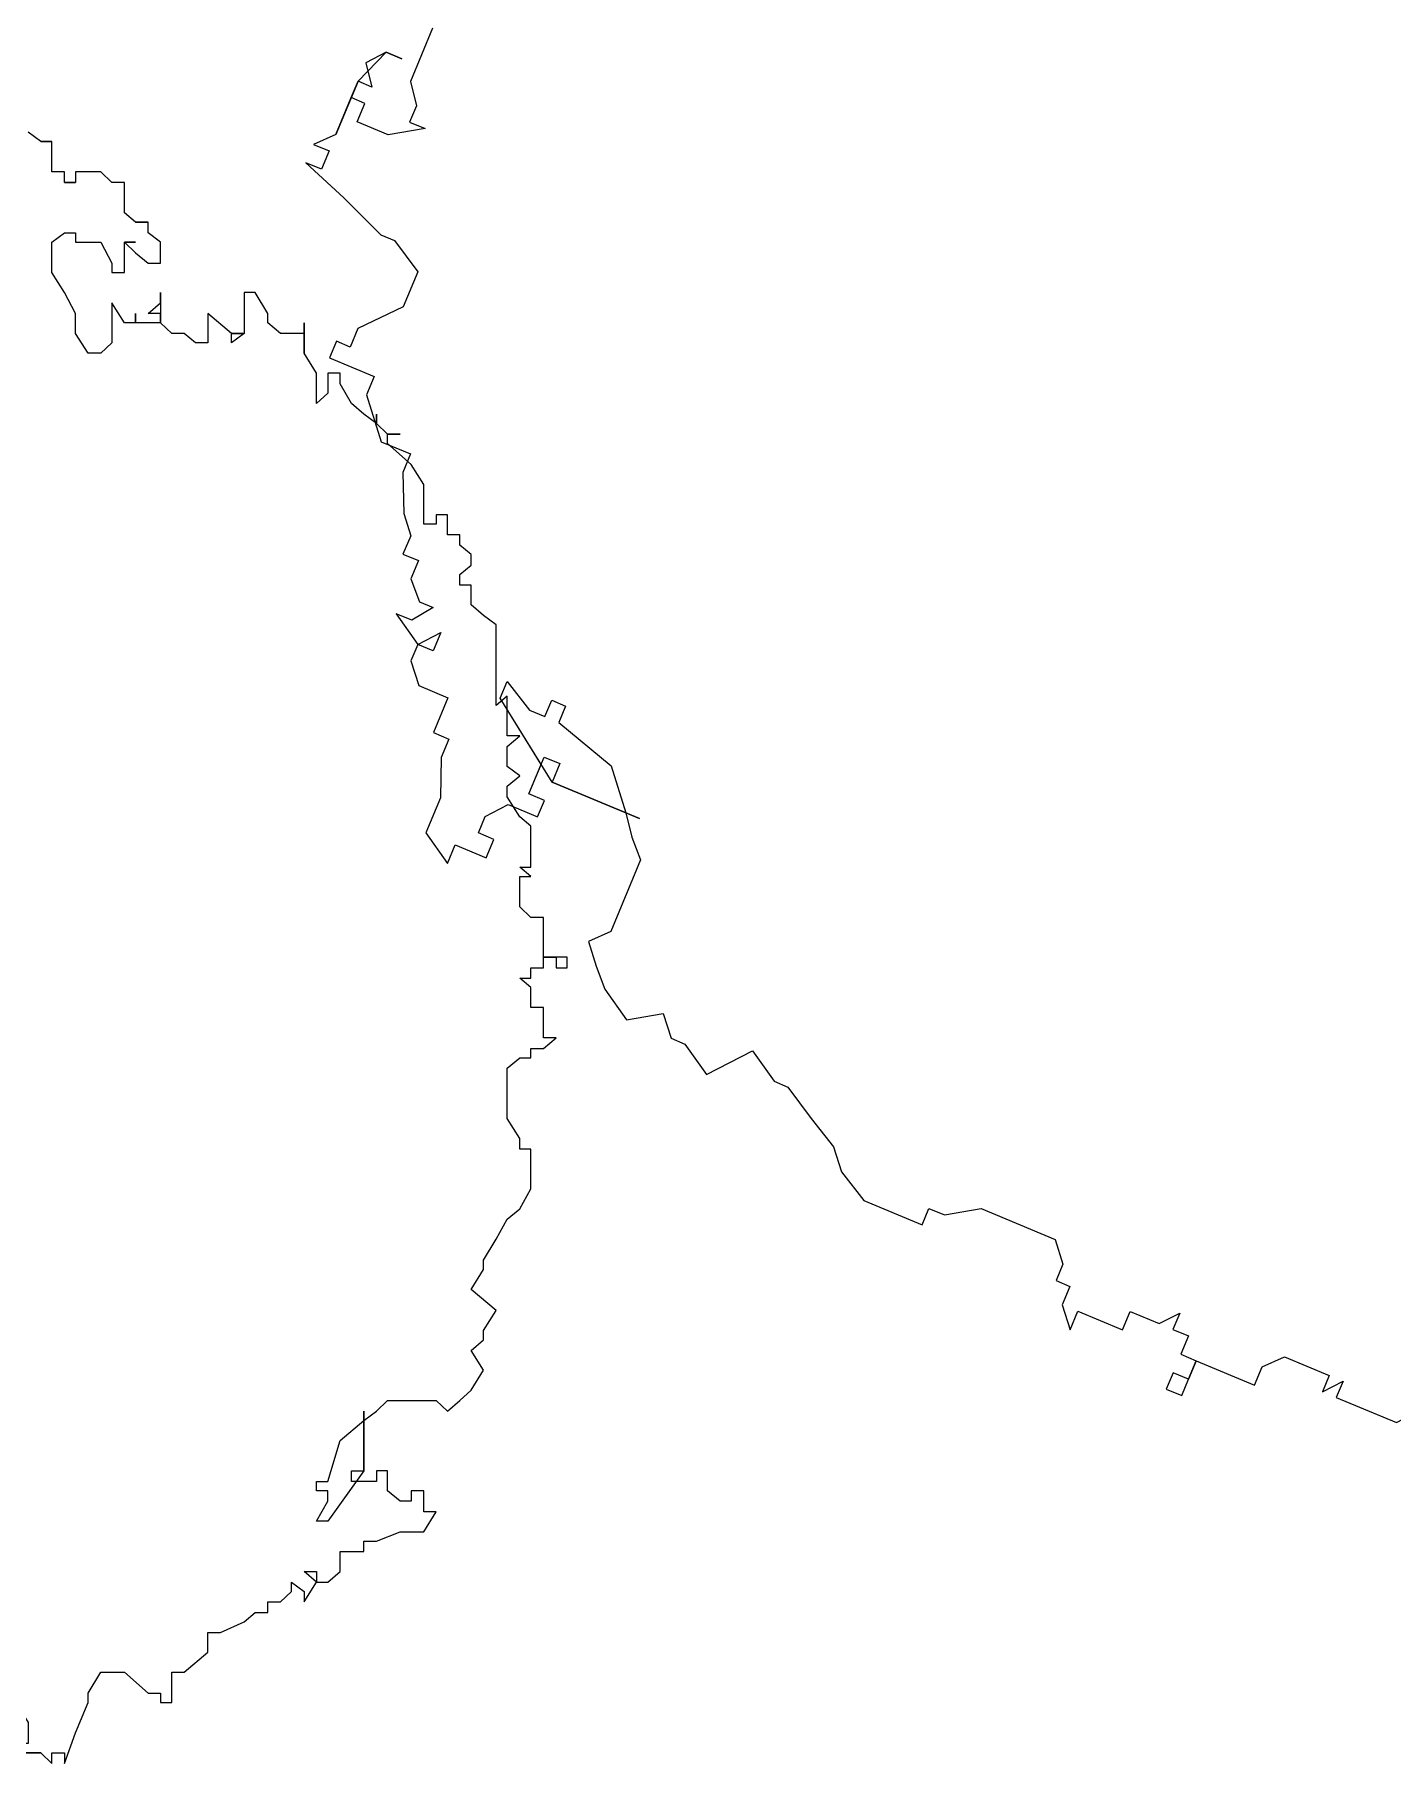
# Model space of a CAD drawing. Extents: x -30 to 1202, y 231 to 898.
# Drawn here: x 404.833 to 407.083, y 435.784 to 438.647 of the extents above; entities that cross this region are included whole.
import ezdxf

# ---------------------------------------------------------------- set-up
doc = ezdxf.new("R2010")
doc.units = 0
doc.header["$LTSCALE"] = 0.04
doc.layers.get('0').update_dxf_attribs({"linetype": 'CONTINUOUS'})
doc.layers.add('CONTORXXNP----00', color=255, linetype='CONTINUOUS')
doc.layers.add('PISO', color=1, linetype='CONTINUOUS')
doc.styles.get("Standard").update_dxf_attribs({"font": 'romans.shx'})

# ---------------------------------------------------------------- blocks, each defined once
blk = doc.blocks.new('ARB3')
at = {"color": 0}
for p, q in [((0.01356, 0.49132), (0.00775, 0.49132)), ((0.00775, 0.49132), (0.00775, 0.48517)), ((0.01356, 0.48517), (0.01356, 0.49132)), ((0.00775, 0.48517), (0.00775, 0.47825)), ((0.00775, 0.47825), (0.00775, 0.48517)), ((0.00775, 0.48517), (0.01356, 0.48517)), ((0.00775, 0.48517), (0.01356, 0.48517)), ((0.05813, 0.47825), (0.05232, 0.48517)), ((0.05232, 0.48517), (0.05232, 0.47825)), ((0.00775, 0.47825), (-0.01421, 0.47825)), ((-0.01421, 0.47825), (-0.01421, 0.47133)), ((0.01356, 0.47825), (0.00775, 0.47825)), ((0.01356, 0.47133), (0.01356, 0.47825)), ((0.05232, 0.47825), (0.03552, 0.47825)), ((0.03552, 0.47825), (0.03552, 0.47133)), ((0.05813, 0.47133), (0.05813, 0.47825)), ((-0.06459, 0.47133), (-0.06976, 0.46518)), ((-0.04198, 0.47133), (-0.06459, 0.47133)), ((-0.03682, 0.47133), (-0.04198, 0.46518)), ((-0.04198, 0.46518), (-0.04198, 0.47133)), ((-0.03682, 0.46518), (-0.03682, 0.47133)), ((-0.01421, 0.47133), (-0.02002, 0.46518)), ((0.01938, 0.47133), (0.01356, 0.47133)), ((0.02454, 0.47133), (0.01938, 0.46518)), ((0.01938, 0.46518), (0.01938, 0.47133)), ((0.03552, 0.47133), (0.02454, 0.47133)), ((0.0633, 0.47133), (0.05813, 0.47133)), ((0.0633, 0.46518), (0.0633, 0.47133)), ((0.13564, 0.47133), (0.11368, 0.47133)), ((0.11368, 0.47133), (0.11368, 0.46518)), ((0.14662, 0.46518), (0.13564, 0.47133)), ((-0.10851, 0.45826), (-0.11432, 0.46518)), ((-0.11432, 0.46518), (-0.11432, 0.45826)), ((-0.09236, 0.46518), (-0.09753, 0.45826)), ((-0.08655, 0.45826), (-0.09236, 0.46518)), ((-0.06976, 0.46518), (-0.08074, 0.45826)), ((-0.02002, 0.46518), (-0.03682, 0.46518)), ((0.06911, 0.45826), (0.0633, 0.46518)), ((0.10786, 0.46518), (0.09688, 0.45826)), ((0.11368, 0.46518), (0.10786, 0.46518)), ((0.15243, 0.45826), (0.14662, 0.46518)), ((-0.11432, 0.45826), (-0.13628, 0.45826)), ((-0.13628, 0.45826), (-0.13112, 0.4521)), ((-0.09753, 0.45826), (-0.10851, 0.45826)), ((-0.08074, 0.45826), (-0.08655, 0.45826)), ((0.09688, 0.45826), (0.06911, 0.45826)), ((0.16341, 0.4521), (0.15243, 0.45826)), ((-0.17568, 0.4521), (-0.18085, 0.44518)), ((-0.13112, 0.4521), (-0.17568, 0.4521)), ((0.17504, 0.44518), (0.16341, 0.4521)), ((0.20281, 0.4521), (0.19119, 0.43826)), ((0.21379, 0.44518), (0.20281, 0.4521)), ((-0.18085, 0.44518), (-0.18666, 0.43826)), ((0.18021, 0.44518), (0.17504, 0.44518)), ((0.19119, 0.43826), (0.18021, 0.44518)), ((0.21896, 0.44518), (0.21379, 0.44518)), ((0.22477, 0.43826), (0.21896, 0.44518)), ((0.23575, 0.44518), (0.22477, 0.43826)), ((0.24673, 0.43826), (0.23575, 0.44518)), ((-0.21444, 0.43826), (-0.21961, 0.43211)), ((-0.20863, 0.43826), (-0.21444, 0.43826)), ((-0.20346, 0.43211), (-0.20863, 0.43826)), ((-0.18666, 0.43826), (-0.19764, 0.43826)), ((-0.19764, 0.43826), (-0.19764, 0.43211)), ((0.25255, 0.43211), (0.24673, 0.43826)), ((-0.21961, 0.43211), (-0.22542, 0.43211)), ((-0.22542, 0.43211), (-0.22542, 0.42519)), ((-0.19764, 0.43211), (-0.20346, 0.43211)), ((0.25836, 0.42519), (0.25255, 0.43211)), ((-0.22542, 0.42519), (-0.2364, 0.42519)), ((-0.2364, 0.42519), (-0.2364, 0.41904)), ((0.25255, 0.41904), (0.25836, 0.42519)), ((-0.2364, 0.41904), (-0.23123, 0.41904)), ((-0.23123, 0.41904), (-0.23123, 0.41212)), ((0.25255, 0.39213), (0.25255, 0.41904)), ((0.32489, 0.41212), (0.31391, 0.41904)), ((0.31391, 0.41904), (0.31391, 0.41212)), ((-0.25319, 0.41212), (-0.26417, 0.4052)), ((-0.23123, 0.41212), (-0.25319, 0.41212)), ((0.31391, 0.41212), (0.30228, 0.41212)), ((0.30228, 0.41212), (0.30228, 0.4052)), ((0.32489, 0.39905), (0.32489, 0.41212)), ((-0.26417, 0.4052), (-0.2758, 0.39213)), ((0.30228, 0.4052), (0.30809, 0.4052)), ((0.30809, 0.4052), (0.30809, 0.39905)), ((-0.28097, 0.39213), (-0.28097, 0.39905)), ((-0.28097, 0.39905), (-0.28097, 0.39213)), ((0.30809, 0.39905), (0.30228, 0.39213)), ((0.33005, 0.38597), (0.32489, 0.39905)), ((-0.28097, 0.39213), (-0.28678, 0.38597)), ((-0.2758, 0.39213), (-0.28097, 0.39213)), ((0.25836, 0.38597), (0.25255, 0.39213)), ((0.30228, 0.39213), (0.2913, 0.39213)), ((0.2913, 0.39213), (0.2913, 0.38597)), ((-0.28678, 0.38597), (-0.29195, 0.38597)), ((-0.29195, 0.38597), (-0.28678, 0.38597)), ((-0.28678, 0.38597), (-0.29195, 0.37905)), ((0.26353, 0.37905), (0.25836, 0.38597)), ((0.2913, 0.38597), (0.29711, 0.38597)), ((0.29711, 0.38597), (0.29711, 0.37213)), ((0.33005, 0.37905), (0.33005, 0.38597)), ((-0.29195, 0.37905), (-0.29776, 0.37213)), ((0.2913, 0.37905), (0.25836, 0.37905)), ((0.25836, 0.37905), (0.2913, 0.37905)), ((0.27451, 0.36598), (0.26353, 0.37905)), ((0.2913, 0.37213), (0.2913, 0.37905)), ((0.2913, 0.37905), (0.31907, 0.35906)), ((0.33587, 0.37905), (0.33005, 0.37905)), ((0.33587, 0.36598), (0.33587, 0.37905)), ((-0.29776, 0.37213), (-0.30874, 0.36598)), ((0.29711, 0.37213), (0.2913, 0.37213)), ((-0.30874, 0.36598), (-0.31455, 0.36598)), ((-0.31455, 0.36598), (-0.31455, 0.35906)), ((0.29711, 0.35906), (0.27451, 0.36598)), ((0.34685, 0.36598), (0.33587, 0.36598)), ((0.35266, 0.35906), (0.34685, 0.36598)), ((-0.31455, 0.35906), (-0.30357, 0.35906)), ((-0.30357, 0.35906), (-0.29776, 0.35291)), ((0.29711, 0.35291), (0.29711, 0.35906)), ((0.30809, 0.35906), (0.30228, 0.35906)), ((0.30228, 0.35906), (0.30228, 0.35291)), ((0.31907, 0.35291), (0.30809, 0.35906)), ((0.31907, 0.35906), (0.31907, 0.35291)), ((0.35266, 0.35291), (0.35266, 0.35906)), ((-0.31455, 0.35291), (-0.32553, 0.34599)), ((-0.29776, 0.35291), (-0.31455, 0.35291)), ((0.30228, 0.35291), (0.29711, 0.35291)), ((0.35266, 0.35291), (0.34685, 0.34599)), ((0.34685, 0.34599), (0.34685, 0.35291)), ((0.34685, 0.35291), (0.35266, 0.35291)), ((0.36364, 0.34599), (0.35266, 0.35291)), ((-0.32553, 0.34599), (-0.34233, 0.34599)), ((-0.34233, 0.34599), (-0.33651, 0.34599)), ((-0.33651, 0.34599), (-0.33651, 0.33292)), ((0.35266, 0.33907), (0.35783, 0.34599)), ((0.35783, 0.34599), (0.36364, 0.34599)), ((0.35783, 0.33907), (0.35266, 0.33907)), ((0.36364, 0.33292), (0.35783, 0.33907)), ((-0.33651, 0.33292), (-0.34233, 0.32599)), ((0.36364, 0.32599), (0.36364, 0.33292)), ((-0.34749, 0.32599), (-0.35912, 0.31907)), ((-0.34233, 0.32599), (-0.34749, 0.32599)), ((0.36945, 0.32599), (0.36364, 0.32599)), ((0.36945, 0.31907), (0.36945, 0.32599)), ((-0.35912, 0.31907), (-0.35912, 0.31292)), ((0.37462, 0.31292), (0.36945, 0.31907)), ((-0.35912, 0.31292), (-0.33651, 0.31292)), ((-0.33651, 0.31292), (-0.33651, 0.306)), ((-0.33651, 0.306), (-0.33651, 0.31292)), ((-0.33651, 0.31292), (-0.33135, 0.306)), ((0.38043, 0.29985), (0.37462, 0.31292)), ((-0.33651, 0.306), (-0.34749, 0.29293)), ((-0.33135, 0.306), (-0.33651, 0.306)), ((0.38043, 0.29293), (0.38043, 0.29985)), ((-0.34749, 0.29293), (-0.33135, 0.29293)), ((-0.33135, 0.29293), (-0.33135, 0.28601)), ((0.39141, 0.29293), (0.38043, 0.29293)), ((0.40239, 0.27986), (0.39141, 0.29293)), ((-0.33135, 0.28601), (-0.33651, 0.27986)), ((-0.33651, 0.27986), (-0.33651, 0.27294)), ((0.40239, 0.27294), (0.40239, 0.27986)), ((-0.33651, 0.27294), (-0.34233, 0.26678)), ((0.41919, 0.27294), (0.40239, 0.27294)), ((0.41919, 0.26678), (0.41919, 0.27294)), ((-0.38689, 0.26678), (-0.39206, 0.25986)), ((-0.37527, 0.26678), (-0.38689, 0.26678)), ((-0.37527, 0.25986), (-0.37527, 0.26678)), ((-0.35331, 0.26678), (-0.35912, 0.26678)), ((-0.35912, 0.26678), (-0.34233, 0.26678)), ((-0.34749, 0.25986), (-0.35331, 0.26678)), ((-0.34233, 0.26678), (-0.34749, 0.26678)), ((-0.34749, 0.26678), (-0.34749, 0.25986)), ((-0.34233, 0.26678), (-0.34233, 0.25294)), ((0.41402, 0.25986), (0.41402, 0.26678)), ((0.41402, 0.26678), (0.41919, 0.26678)), ((-0.39206, 0.25986), (-0.39787, 0.25986)), ((-0.39787, 0.25986), (-0.39787, 0.25294)), ((-0.39787, 0.25294), (-0.39787, 0.25986)), ((-0.39787, 0.25986), (-0.39787, 0.25294)), ((-0.38108, 0.25294), (-0.37527, 0.25986)), ((0.40239, 0.24679), (0.41402, 0.25986)), ((-0.39787, 0.25294), (-0.40304, 0.24679)), ((-0.38689, 0.24679), (-0.38689, 0.25294)), ((-0.38689, 0.25294), (-0.38689, 0.24679)), ((-0.38689, 0.24679), (-0.38108, 0.25294)), ((-0.34233, 0.25294), (-0.34749, 0.25294)), ((-0.34749, 0.25294), (-0.34233, 0.25294)), ((-0.34233, 0.25294), (-0.34233, 0.24679)), ((-0.40304, 0.24679), (-0.41983, 0.24679)), ((-0.41983, 0.24679), (-0.41983, 0.23987)), ((-0.3701, 0.24679), (-0.38689, 0.24679)), ((-0.3701, 0.23987), (-0.3701, 0.24679)), ((-0.34233, 0.24679), (-0.35331, 0.23987)), ((0.40239, 0.23372), (0.40239, 0.24679)), ((-0.41983, 0.23987), (-0.42565, 0.23372)), ((-0.38689, 0.23372), (-0.37527, 0.23987)), ((-0.37527, 0.23987), (-0.3701, 0.23987)), ((-0.35331, 0.23987), (-0.33135, 0.23987)), ((-0.33135, 0.23987), (-0.32553, 0.23372)), ((-0.42565, 0.23372), (-0.42565, 0.21988)), ((-0.38689, 0.21988), (-0.38689, 0.23372)), ((-0.32553, 0.23372), (-0.32553, 0.2268)), ((0.41402, 0.2268), (0.40239, 0.23372)), ((-0.32553, 0.2268), (-0.33651, 0.21988)), ((0.41919, 0.2268), (0.41402, 0.2268)), ((0.43598, 0.21988), (0.41919, 0.2268)), ((-0.42565, 0.21988), (-0.41983, 0.21988)), ((-0.41983, 0.21988), (-0.41983, 0.21373)), ((-0.41983, 0.21373), (-0.41983, 0.21988)), ((-0.41983, 0.21988), (-0.41983, 0.21373)), ((-0.39206, 0.21373), (-0.39206, 0.21988)), ((-0.39206, 0.21988), (-0.38689, 0.21988)), ((-0.34749, 0.21988), (-0.35912, 0.21373)), ((-0.33651, 0.21988), (-0.34749, 0.21988)), ((0.45277, 0.21373), (0.43598, 0.21988)), ((-0.41983, 0.21373), (-0.42565, 0.21373)), ((-0.42565, 0.21373), (-0.42565, 0.20681)), ((-0.38689, 0.20681), (-0.39206, 0.21373)), ((-0.35912, 0.21373), (-0.3701, 0.20681)), ((0.44696, 0.20681), (0.44696, 0.21373)), ((0.44696, 0.21373), (0.45277, 0.21373)), ((-0.42565, 0.20681), (-0.44244, 0.20681)), ((-0.44244, 0.20681), (-0.44244, 0.20065)), ((-0.44244, 0.20065), (-0.44244, 0.20681)), ((-0.44244, 0.20681), (-0.44244, 0.20065)), ((-0.3701, 0.20681), (-0.38689, 0.20681)), ((0.44696, 0.20065), (0.45277, 0.20681)), ((0.45277, 0.20681), (0.44696, 0.20681)), ((-0.44244, 0.20065), (-0.44761, 0.19373)), ((0.44696, 0.18066), (0.44696, 0.20065)), ((0.41919, 0.18681), (0.43017, 0.19373)), ((0.43017, 0.19373), (0.44179, 0.19373)), ((0.44179, 0.19373), (0.44179, 0.18681)), ((0.425, 0.18681), (0.41919, 0.18681)), ((0.425, 0.18066), (0.425, 0.18681)), ((0.44179, 0.18681), (0.44696, 0.18681)), ((0.44696, 0.18681), (0.44696, 0.18066)), ((0.43017, 0.17374), (0.425, 0.18066)), ((0.44696, 0.18066), (0.44179, 0.16759)), ((0.44696, 0.17374), (0.44179, 0.18066)), ((0.44179, 0.18066), (0.44696, 0.18066)), ((0.43017, 0.15375), (0.43017, 0.17374)), ((0.44179, 0.16759), (0.44696, 0.17374)), ((0.44179, 0.16759), (0.43598, 0.16759)), ((0.43598, 0.16759), (0.44179, 0.16759))]:
    blk.add_line(p, q, dxfattribs=at)
at = {"layer": 'CONTORXXNP----00'}
for p, q in [((0.05232, 0.48517), (0.05232, 0.47825)), ((0.05813, 0.47825), (0.05232, 0.48517)), ((-0.01421, 0.47825), (-0.01421, 0.47133)), ((0.00775, 0.47825), (-0.01421, 0.47825)), ((0.01356, 0.47825), (0.00775, 0.47825)), ((0.01356, 0.47133), (0.01356, 0.47825)), ((0.03552, 0.47825), (0.03552, 0.47133)), ((0.05232, 0.47825), (0.03552, 0.47825)), ((0.05813, 0.47133), (0.05813, 0.47825)), ((-0.06459, 0.47133), (-0.06976, 0.46518)), ((-0.04198, 0.47133), (-0.06459, 0.47133)), ((-0.04198, 0.46518), (-0.04198, 0.47133)), ((-0.03682, 0.47133), (-0.04198, 0.46518)), ((-0.03682, 0.46518), (-0.03682, 0.47133)), ((-0.01421, 0.47133), (-0.02002, 0.46518)), ((0.01938, 0.47133), (0.01356, 0.47133)), ((0.01938, 0.46518), (0.01938, 0.47133)), ((0.02454, 0.47133), (0.01938, 0.46518)), ((0.03552, 0.47133), (0.02454, 0.47133)), ((0.0633, 0.47133), (0.05813, 0.47133)), ((0.0633, 0.46518), (0.0633, 0.47133)), ((0.11368, 0.47133), (0.11368, 0.46518)), ((0.13564, 0.47133), (0.11368, 0.47133)), ((0.14662, 0.46518), (0.13564, 0.47133)), ((-0.11432, 0.46518), (-0.11432, 0.45826)), ((-0.10851, 0.45826), (-0.11432, 0.46518)), ((-0.09236, 0.46518), (-0.09753, 0.45826)), ((-0.08655, 0.45826), (-0.09236, 0.46518)), ((-0.06976, 0.46518), (-0.08074, 0.45826)), ((-0.02002, 0.46518), (-0.03682, 0.46518)), ((0.06911, 0.45826), (0.0633, 0.46518)), ((0.10786, 0.46518), (0.09688, 0.45826)), ((0.11368, 0.46518), (0.10786, 0.46518)), ((0.15243, 0.45826), (0.14662, 0.46518)), ((-0.13628, 0.45826), (-0.13112, 0.4521)), ((-0.11432, 0.45826), (-0.13628, 0.45826)), ((-0.09753, 0.45826), (-0.10851, 0.45826)), ((-0.08074, 0.45826), (-0.08655, 0.45826)), ((0.09688, 0.45826), (0.06911, 0.45826)), ((0.16341, 0.4521), (0.15243, 0.45826)), ((-0.17568, 0.4521), (-0.18085, 0.44518)), ((-0.13112, 0.4521), (-0.17568, 0.4521)), ((0.17504, 0.44518), (0.16341, 0.4521)), ((0.20281, 0.4521), (0.19119, 0.43826)), ((0.21379, 0.44518), (0.20281, 0.4521)), ((-0.18085, 0.44518), (-0.18666, 0.43826)), ((0.18021, 0.44518), (0.17504, 0.44518)), ((0.19119, 0.43826), (0.18021, 0.44518)), ((0.21896, 0.44518), (0.21379, 0.44518)), ((0.22477, 0.43826), (0.21896, 0.44518)), ((0.23575, 0.44518), (0.22477, 0.43826)), ((0.24673, 0.43826), (0.23575, 0.44518)), ((-0.21444, 0.43826), (-0.21961, 0.43211)), ((-0.20863, 0.43826), (-0.21444, 0.43826)), ((-0.20346, 0.43211), (-0.20863, 0.43826)), ((-0.19764, 0.43826), (-0.19764, 0.43211)), ((-0.18666, 0.43826), (-0.19764, 0.43826)), ((0.25255, 0.43211), (0.24673, 0.43826)), ((-0.22542, 0.43211), (-0.22542, 0.42519)), ((-0.21961, 0.43211), (-0.22542, 0.43211)), ((-0.19764, 0.43211), (-0.20346, 0.43211)), ((0.25836, 0.42519), (0.25255, 0.43211)), ((-0.2364, 0.42519), (-0.2364, 0.41904)), ((-0.22542, 0.42519), (-0.2364, 0.42519)), ((0.25255, 0.41904), (0.25836, 0.42519)), ((-0.2364, 0.41904), (-0.23123, 0.41904)), ((-0.23123, 0.41904), (-0.23123, 0.41212)), ((0.25255, 0.39213), (0.25255, 0.41904)), ((0.31391, 0.41904), (0.31391, 0.41212)), ((0.32489, 0.41212), (0.31391, 0.41904)), ((-0.25319, 0.41212), (-0.26417, 0.4052)), ((-0.23123, 0.41212), (-0.25319, 0.41212)), ((0.30228, 0.41212), (0.30228, 0.4052)), ((0.31391, 0.41212), (0.30228, 0.41212)), ((0.32489, 0.39905), (0.32489, 0.41212)), ((-0.26417, 0.4052), (-0.2758, 0.39213)), ((0.30228, 0.4052), (0.30809, 0.4052)), ((0.30809, 0.4052), (0.30809, 0.39905)), ((0.30809, 0.39905), (0.30228, 0.39213)), ((0.33005, 0.38597), (0.32489, 0.39905)), ((-0.28097, 0.39213), (-0.28678, 0.38597)), ((-0.2758, 0.39213), (-0.28097, 0.39213)), ((0.25836, 0.38597), (0.25255, 0.39213)), ((0.2913, 0.39213), (0.2913, 0.38597)), ((0.30228, 0.39213), (0.2913, 0.39213)), ((-0.28678, 0.38597), (-0.29195, 0.37905)), ((0.26353, 0.37905), (0.25836, 0.38597)), ((0.2913, 0.38597), (0.29711, 0.38597)), ((0.29711, 0.38597), (0.29711, 0.37487)), ((0.33005, 0.37905), (0.33005, 0.38597)), ((-0.29195, 0.37905), (-0.29776, 0.37213)), ((0.27451, 0.36598), (0.26353, 0.37905)), ((0.33587, 0.37905), (0.33005, 0.37905)), ((0.33587, 0.36598), (0.33587, 0.37905)), ((-0.29776, 0.37213), (-0.30874, 0.36598)), ((0.29711, 0.37487), (0.31907, 0.35906)), ((-0.31455, 0.36598), (-0.31455, 0.35906)), ((-0.30874, 0.36598), (-0.31455, 0.36598)), ((0.29711, 0.35906), (0.27451, 0.36598)), ((0.34685, 0.36598), (0.33587, 0.36598)), ((0.35266, 0.35906), (0.34685, 0.36598)), ((-0.31455, 0.35906), (-0.30357, 0.35906)), ((-0.30357, 0.35906), (-0.29776, 0.35291)), ((0.29711, 0.35291), (0.29711, 0.35906)), ((0.30228, 0.35906), (0.30228, 0.35291)), ((0.30809, 0.35906), (0.30228, 0.35906)), ((0.31907, 0.35291), (0.30809, 0.35906)), ((0.31907, 0.35906), (0.31907, 0.35291)), ((0.35266, 0.35291), (0.35266, 0.35906)), ((-0.31455, 0.35291), (-0.32553, 0.34599)), ((-0.29776, 0.35291), (-0.31455, 0.35291)), ((0.30228, 0.35291), (0.29711, 0.35291)), ((0.36364, 0.34599), (0.35266, 0.35291)), ((-0.33651, 0.34599), (-0.32553, 0.34599)), ((-0.33651, 0.34599), (-0.33651, 0.33292)), ((0.35266, 0.33907), (0.35783, 0.34599)), ((0.35783, 0.34599), (0.36364, 0.34599)), ((0.35783, 0.33907), (0.35266, 0.33907)), ((0.36364, 0.33292), (0.35783, 0.33907)), ((-0.33651, 0.33292), (-0.34233, 0.32599)), ((0.36364, 0.32599), (0.36364, 0.33292)), ((-0.34749, 0.32599), (-0.35912, 0.31907)), ((-0.34233, 0.32599), (-0.34749, 0.32599)), ((0.36945, 0.32599), (0.36364, 0.32599)), ((0.36945, 0.31907), (0.36945, 0.32599)), ((-0.35912, 0.31907), (-0.35912, 0.31292)), ((0.37462, 0.31292), (0.36945, 0.31907)), ((-0.35912, 0.31292), (-0.33651, 0.31292)), ((-0.33651, 0.306), (-0.33651, 0.31292)), ((-0.33651, 0.31292), (-0.33651, 0.306)), ((0.38043, 0.29985), (0.37462, 0.31292)), ((-0.33651, 0.306), (-0.34749, 0.29293)), ((0.38043, 0.29293), (0.38043, 0.29985)), ((-0.34749, 0.29293), (-0.33135, 0.29293)), ((-0.33135, 0.29293), (-0.33135, 0.28601)), ((0.39141, 0.29293), (0.38043, 0.29293)), ((0.40239, 0.27986), (0.39141, 0.29293)), ((-0.33135, 0.28601), (-0.33651, 0.27986)), ((-0.33651, 0.27986), (-0.33651, 0.27294)), ((0.40239, 0.27294), (0.40239, 0.27986)), ((-0.33651, 0.27294), (-0.34233, 0.26678)), ((0.41919, 0.27294), (0.40239, 0.27294)), ((0.41919, 0.26678), (0.41919, 0.27294)), ((-0.38689, 0.26678), (-0.39206, 0.25986)), ((-0.37527, 0.26678), (-0.38689, 0.26678)), ((-0.37527, 0.25986), (-0.37527, 0.26678)), ((-0.34233, 0.26678), (-0.34233, 0.25294)), ((0.41402, 0.26678), (0.41919, 0.26678)), ((0.41402, 0.25986), (0.41402, 0.26678)), ((-0.39787, 0.25986), (-0.39787, 0.25294)), ((-0.39787, 0.25294), (-0.39787, 0.25986)), ((-0.39787, 0.25986), (-0.39787, 0.25294)), ((-0.39206, 0.25986), (-0.39787, 0.25986)), ((-0.38108, 0.25294), (-0.37527, 0.25986)), ((0.40239, 0.24679), (0.41402, 0.25986)), ((-0.39787, 0.25294), (-0.40304, 0.24679)), ((-0.38689, 0.24679), (-0.38108, 0.25294)), ((-0.34233, 0.25294), (-0.34233, 0.24679)), ((-0.41983, 0.24679), (-0.41983, 0.23987)), ((-0.40304, 0.24679), (-0.41983, 0.24679)), ((-0.3701, 0.24679), (-0.38689, 0.24679)), ((-0.3701, 0.23987), (-0.3701, 0.24679)), ((-0.34233, 0.24679), (-0.35331, 0.23987)), ((0.40239, 0.23372), (0.40239, 0.24679)), ((-0.41983, 0.23987), (-0.42565, 0.23372)), ((-0.38689, 0.23372), (-0.37527, 0.23987)), ((-0.37527, 0.23987), (-0.3701, 0.23987)), ((-0.35331, 0.23987), (-0.33135, 0.23987)), ((-0.33135, 0.23987), (-0.32553, 0.23372)), ((-0.42565, 0.23372), (-0.42565, 0.21988)), ((-0.38689, 0.21988), (-0.38689, 0.23372)), ((-0.32553, 0.23372), (-0.32553, 0.2268)), ((0.41402, 0.2268), (0.40239, 0.23372)), ((-0.32553, 0.2268), (-0.33651, 0.21988)), ((0.41919, 0.2268), (0.41402, 0.2268)), ((0.43598, 0.21988), (0.41919, 0.2268)), ((-0.42565, 0.21988), (-0.41983, 0.21988)), ((-0.41983, 0.21988), (-0.41983, 0.21373)), ((-0.41983, 0.21373), (-0.41983, 0.21988)), ((-0.41983, 0.21988), (-0.41983, 0.21373)), ((-0.39206, 0.21988), (-0.38689, 0.21988)), ((-0.39206, 0.21373), (-0.39206, 0.21988)), ((-0.34749, 0.21988), (-0.35912, 0.21373)), ((-0.33651, 0.21988), (-0.34749, 0.21988)), ((0.45277, 0.21373), (0.43598, 0.21988)), ((-0.42565, 0.21373), (-0.42565, 0.20681)), ((-0.41983, 0.21373), (-0.42565, 0.21373)), ((-0.38689, 0.20681), (-0.39206, 0.21373)), ((-0.35912, 0.21373), (-0.3701, 0.20681)), ((0.44696, 0.21373), (0.45277, 0.21373)), ((0.44696, 0.20681), (0.44696, 0.21373)), ((-0.44244, 0.20681), (-0.44244, 0.20065)), ((-0.44244, 0.20065), (-0.44244, 0.20681)), ((-0.44244, 0.20681), (-0.44244, 0.20065)), ((-0.42565, 0.20681), (-0.44244, 0.20681)), ((-0.3701, 0.20681), (-0.38689, 0.20681)), ((0.45277, 0.20681), (0.44696, 0.20681)), ((0.44696, 0.20065), (0.45277, 0.20681)), ((-0.44244, 0.20065), (-0.44761, 0.19373)), ((0.44696, 0.20065), (0.44696, 0.18681)), ((0.41919, 0.18681), (0.43017, 0.19373)), ((0.43017, 0.19373), (0.44179, 0.19373)), ((0.44179, 0.19373), (0.44179, 0.18681)), ((0.425, 0.18681), (0.41919, 0.18681)), ((0.425, 0.18066), (0.425, 0.18681)), ((0.44179, 0.18681), (0.44696, 0.18681)), ((0.43017, 0.17374), (0.425, 0.18066)), ((0.43017, 0.15375), (0.43017, 0.17374))]:
    blk.add_line(p, q, dxfattribs=at)
at = {"flags": 11}
blk.add_attdef('CENTROIDE', (-0.11141, -0.03295), '', height=0.05039, dxfattribs=at)

msp = doc.modelspace()

# ---------------------------------------------------------------- block references
at = {"layer": 'PISO'}
for p, xscale, yscale, zscale, rotation in [((407.6705, 438.544), 4.774578169777106, 4.774578169777106, 4.774578169777106, 157.3635084385143), ((404.2414, 437.1422), 3, 3, 3, 270)]:
    msp.add_blockref('ARB3', p, dxfattribs=dict(at, xscale=xscale, yscale=yscale, zscale=zscale, rotation=rotation))

doc.saveas('drawing.dxf')
